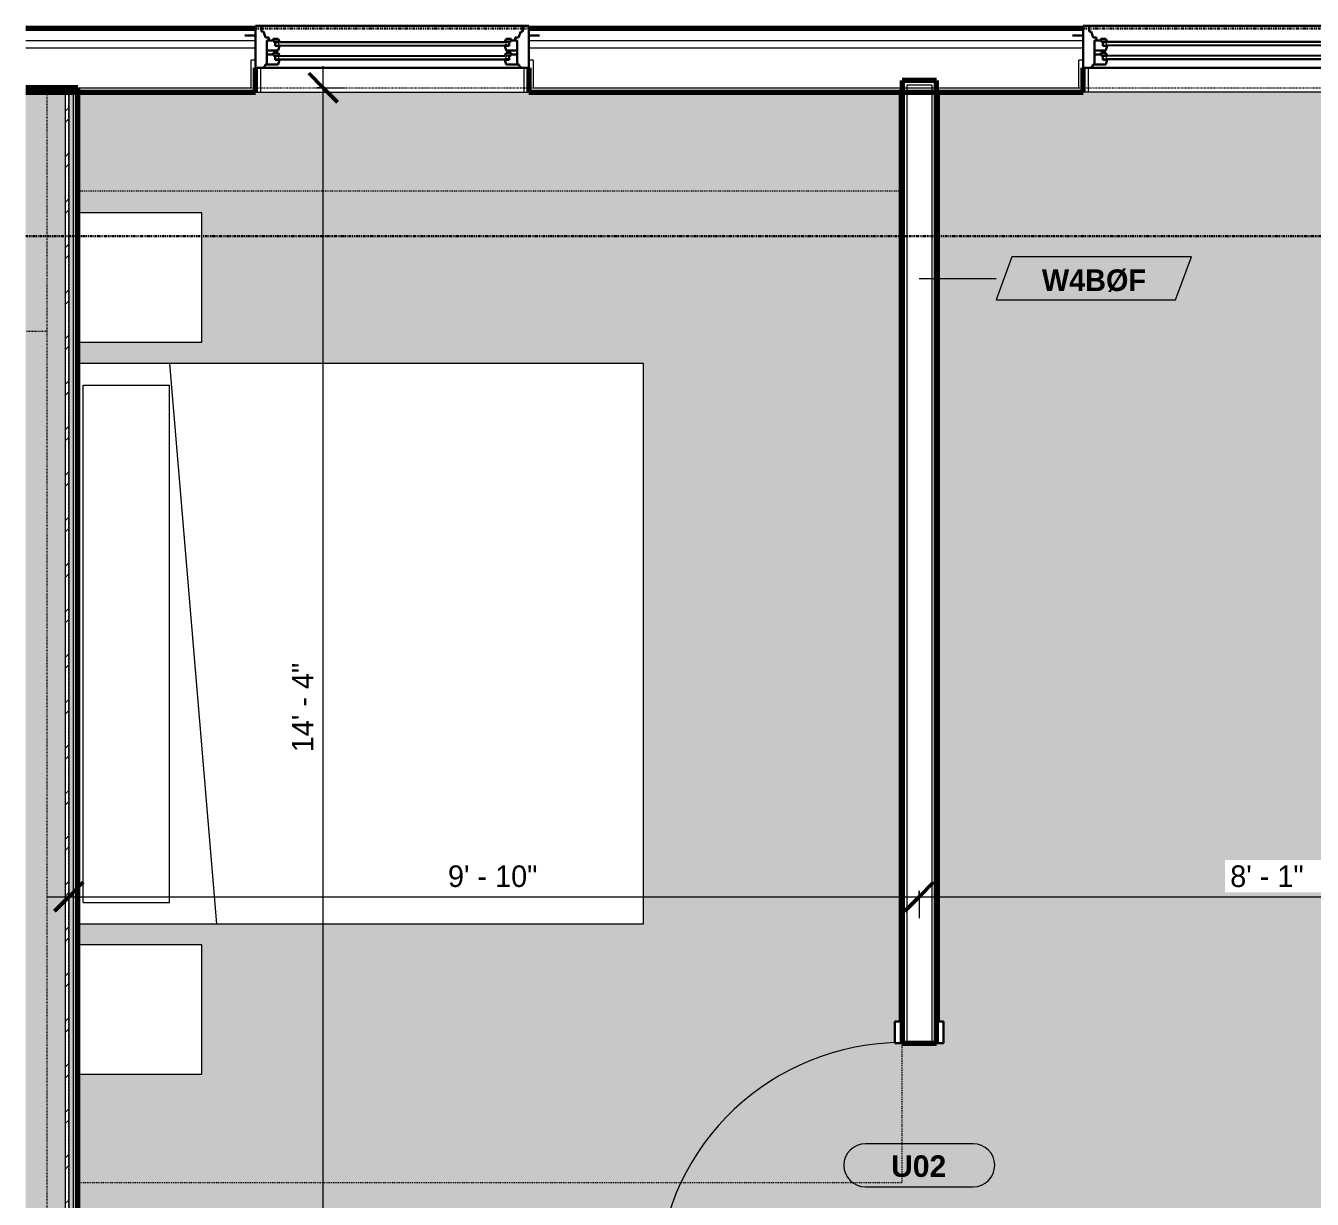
# Model space of a CAD drawing. Header units: inches. Extents: x -2533 to -979, y 116 to 10917.
# Drawn here: x -1989.1 to -1810, y 10688.4 to 10851.8 of the extents above; entities that cross this region are included whole.
import ezdxf

# ---------------------------------------------------------------- set-up
doc = ezdxf.new("R2010")
doc.units = ezdxf.units.IN
doc.header["$MEASUREMENT"] = 0
for name, pattern in [('Dash', [0.25, 0.125, -0.125]), ('Dash 3_32_', [0.1875, 0.09375, -0.09375]), ('Double Dash 3_8_', [1, 0.375, -0.125, 0.125, -0.125, 0.125, -0.125])]:
    doc.linetypes.add(name, pattern=pattern)
for name, color, linetype, lineweight in [('0-2', 250, 'Continuous', 18), ('0-3', 50, 'Double Dash 3_8_', 30), ('0-5', 130, 'Continuous', 5), ('A-ANNO-DIMS', 211, 'Continuous', 9), ('A-ANNO-DIMS-32', 211, 'Continuous', 9), ('A-DETL-1', 90, 'Dash 3_32_', 18), ('A-DOOR', 31, 'Continuous', 18), ('A-DOOR-3', 31, 'Continuous', 30), ('A-DOOR-4', 31, 'Continuous', 9), ('A-DOOR-FRAM-3', 31, 'Continuous', 30), ('A-DOOR-IDEN', 31, 'Continuous', 9), ('A-GLAZ-1', 50, 'Continuous', 30), ('A-GLAZ-2', 7, 'Continuous', 9), ('A-GLAZ-3', 250, 'Continuous', 18), ('A-WALL', 113, 'Continuous', 18), ('A-WALL-1', 10, 'Continuous', 70), ('A-WALL-2', 250, 'Continuous', 18), ('A-WALL-3', 113, 'Continuous', 70), ('A-WALL-IDEN', 211, 'Continuous', 9), ('A-WALL-PATT-1', 7, 'Continuous', 9), ('A-WALL-PATT-2', 8, 'Continuous', 9), ('A-WALL-PATT-3', 253, 'Continuous', 9), ('C-PROP-LINE-1', 50, 'Double Dash 3_8_', 30), ('I-FURN', 30, 'Continuous', 9), ('I-FURN-HDLN', 30, 'Dash', 9), ('I-WALL-1', 10, 'Continuous', 70)]:
    doc.layers.add(name, color=color, linetype=linetype, lineweight=lineweight)
doc.layers.add('A-AREA-PATT-1', color=7, linetype='Continuous', lineweight=9, transparency=1)
doc.styles.add('Arial_B', font='arialbd.ttf', dxfattribs={"height": 3})
doc.styles.add('Century Gothic', font='ufonts.com_century-gothic.ttf', dxfattribs={"height": 3})
doc.styles.add('Century Gothic_B', font='GOTHICB.TTF', dxfattribs={"height": 3})
doc.dimstyles.new('OD_1__HACK_2', dxfattribs={"dimscale": 12, "dimtxt": 3.132505, "dimasz": 0.333333, "dimexe": 0.25, "dimexo": 0.166667, "dimgap": 0.041667, "dimtad": 1, "dimdec": 0, "dimzin": 3, "dimdsep": 46, "dimlunit": 4, "dimtxsty": 'Century Gothic', "dimblk1": 'OBLIQUE', "dimblk2": 'OBLIQUE', "dimsah": 1, "dimcen": 0.09, "dimdle": 0.25, "dimazin": 0, "dimtfac": 1, "dimtdec": 4, "dimtix": 1, "dimtmove": 0, "dimatfit": 3, "dimfxl": 1, "dimtvp": 1, "dimtfill": 1, "dimfrac": 2, "dimtolj": 1, "dimtzin": 0, "dimarcsym": 2})
pattern_1 = [(0, (0, 0), (10.24, 2.56), [0.422, -7.258, 0.422, -7.258, -40.96]), (0, (0, 0), (10.24, 2.56), [-15.36, 0.422, -14.938, 0.422, -7.258, -17.92]), (0, (0, 0), (10.24, 2.56), [-38.4, 0.422, -4.698, 0.422, -12.378]), (120, (3.84, 1.28), (-7.33702503, 7.58810013), [0.422, -7.258, 0.422, -7.258, -40.96]), (120, (3.84, 1.28), (-7.33702503, 7.58810013), [-15.36, 0.422, -14.938, 0.422, -7.258, -17.92]), (120, (3.84, 1.28), (-7.33702503, 7.58810013), [-38.4, 0.422, -4.698, 0.422, -12.378]), (240, (5.12, 6.4), (-2.90297497, -10.14810013), [0.422, -7.258, 0.422, -7.258, -40.96]), (240, (5.12, 6.4), (-2.90297497, -10.14810013), [-15.36, 0.422, -14.938, 0.422, -7.258, -17.92]), (240, (5.12, 6.4), (-2.90297497, -10.14810013), [-38.4, 0.422, -4.698, 0.422, -12.378])]

# ---------------------------------------------------------------- blocks, each defined once
blk = doc.blocks.new('Window-Double_Hung-Andersen-400_Series-Tilt_Wash - DOUBLE HUNG - REVERSE COTTAGE - 2ND FLOOR-2888385-2ND _ 3RD FLOOR - 2BD C - ADA TYPE B')
at = {"layer": 'A-GLAZ-1'}
for p, q in [((19.01, 4.81), (-19.01, 4.81)), ((-19.01, 4.81), (-19.01, -1.06)), ((-18.2, 4.81), (-18.2, 4)), ((-18.2, 4), (-17.92, 4)), ((-17.92, 4), (-17.61, 3.19)), ((17.92, 4), (17.61, 3.19)), ((18.2, 4), (17.92, 4)), ((18.2, 4.81), (18.2, 4)), ((19.01, -1.06), (19.01, 4.81)), ((-19.01, 3.44), (-20.51, 3.44)), ((-17.61, 3.19), (-17.14, 3.19)), ((-17.42, 2.75), (-16.57, 2.75)), ((-17.42, 2.75), (-17.42, -0.56)), ((-17.14, 3.19), (-17.14, 2.75)), ((-15.86, 2.97), (-16.57, 2.97)), ((-16.57, 2.62), (-16.57, 2.97)), ((-15.7, 2.62), (-16.57, 2.62)), ((-16.29, 2.62), (-16.29, 2)), ((-15.7, 2), (-16.29, 2)), ((-15.86, 2.97), (-15.7, 2.62)), ((-15.86, 1.37), (-15.7, 2)), ((15.86, 2.97), (15.7, 2.62)), ((15.7, 2.62), (16.57, 2.62)), ((15.7, 2), (16.29, 2)), ((15.86, 1.37), (15.7, 2)), ((15.86, 2.97), (16.57, 2.97)), ((16.29, 2.62), (16.29, 2)), ((16.57, 2.62), (16.57, 2.97)), ((17.42, 2.75), (16.57, 2.75)), ((17.14, 3.19), (17.14, 2.75)), ((17.61, 3.19), (17.14, 3.19)), ((17.42, 2.75), (17.42, -0.56)), ((19.01, 3.44), (20.51, 3.44)), ((-17.42, 1.37), (-15.86, 1.37)), ((-17.42, 0.81), (-16.57, 0.81)), ((-15.86, 1.03), (-16.57, 1.03)), ((-16.57, 0.69), (-16.57, 1.03)), ((-15.7, 0.69), (-16.57, 0.69)), ((-16.29, 0.69), (-16.29, 0.06)), ((-15.7, 0.06), (-16.29, 0.06)), ((-15.86, 1.03), (-15.7, 0.69)), ((-15.86, -0.56), (-15.7, 0.06)), ((15.86, 1.03), (15.7, 0.69)), ((15.7, 0.69), (16.57, 0.69)), ((15.7, 0.06), (16.29, 0.06)), ((15.86, -0.56), (15.7, 0.06)), ((17.42, 1.37), (15.86, 1.37)), ((15.86, 1.03), (16.57, 1.03)), ((16.29, 0.69), (16.29, 0.06)), ((16.57, 0.69), (16.57, 1.03)), ((17.42, 0.81), (16.57, 0.81)), ((-19.01, -1.06), (19.01, -1.06)), ((-17.67, -0.78), (-18, -1.06)), ((-17.67, -0.78), (-17.67, -0.56)), ((-17.67, -0.56), (-15.86, -0.56)), ((17.67, -0.56), (15.86, -0.56)), ((17.67, -0.78), (17.67, -0.56)), ((17.67, -0.78), (18, -1.06))]:
    blk.add_line(p, q, dxfattribs=at)
at = {"layer": 'A-GLAZ-2'}
for p, q in [((-16.29, 2.5), (-15.7, 2.5)), ((-16.29, 2.12), (-15.7, 2.12)), ((-15.82, 2.5), (-15.82, 2.12)), ((-15.7, 2.62), (15.7, 2.62)), ((-15.7, 2.5), (15.7, 2.5)), ((-15.7, 2.12), (15.7, 2.12)), ((-15.7, 2), (15.7, 2)), ((16.29, 2.5), (15.7, 2.5)), ((16.29, 2.12), (15.7, 2.12)), ((15.82, 2.5), (15.82, 2.12)), ((-16.29, 0.56), (-15.7, 0.56)), ((-16.29, 0.19), (-15.7, 0.19)), ((-15.82, 0.56), (-15.82, 0.19)), ((-15.7, 0.69), (15.7, 0.69)), ((-15.7, 0.56), (15.7, 0.56)), ((-15.7, 0.19), (15.7, 0.19)), ((-15.7, 0.06), (15.7, 0.06)), ((16.29, 0.56), (15.7, 0.56)), ((16.29, 0.19), (15.7, 0.19)), ((15.82, 0.56), (15.82, 0.19)), ((18.95, -1.06), (-18.95, -1.06)), ((-18.95, -1.06), (-18.95, -4.44)), ((-18.32, -1.06), (-18.32, -4.44)), ((18.32, -1.06), (18.32, -4.44)), ((18.95, -4.44), (18.95, -1.06)), ((-18.95, -4.44), (18.95, -4.44))]:
    blk.add_line(p, q, dxfattribs=at)
at = {"layer": 'A-GLAZ-3'}
for p, q in [((-19.01, -2.44), (-18.95, -2.44)), ((18.95, -2.44), (19.01, -2.44)), ((-18.95, -3.94), (-19.01, -3.94)), ((19.01, -3.94), (18.95, -3.94))]:
    blk.add_line(p, q, dxfattribs=at)
blk = doc.blocks.new('Window-Double_Hung-Andersen-400_Series-Tilt_Wash - DOUBLE HUNG - REVERSE COTTAGE - 2ND FLOOR-2888466-2ND _ 3RD FLOOR - 2BD C - ADA TYPE B')
at = {"layer": 'A-GLAZ-1'}
for p, q in [((-19.01, 1.06), (19.01, 1.06)), ((-19.01, -4.81), (-19.01, 1.06)), ((-17.67, 0.78), (-18, 1.06)), ((-17.67, 0.78), (-17.67, 0.56)), ((-17.67, 0.56), (-15.86, 0.56)), ((-17.42, -2.75), (-17.42, 0.56)), ((-15.86, 0.56), (-15.7, -0.06)), ((15.86, 0.56), (15.7, -0.06)), ((17.67, 0.56), (15.86, 0.56)), ((17.42, -2.75), (17.42, 0.56)), ((17.67, 0.78), (18, 1.06)), ((17.67, 0.78), (17.67, 0.56)), ((19.01, 1.06), (19.01, -4.81)), ((-17.42, -0.81), (-16.57, -0.81)), ((-17.42, -1.38), (-15.86, -1.38)), ((-16.57, -0.69), (-16.57, -1.03)), ((-15.7, -0.69), (-16.57, -0.69)), ((-15.86, -1.03), (-16.57, -1.03)), ((-16.29, -0.69), (-16.29, -0.06)), ((-15.7, -0.06), (-16.29, -0.06)), ((-15.86, -1.03), (-15.7, -0.69)), ((-15.86, -1.38), (-15.7, -2)), ((15.7, -0.06), (16.29, -0.06)), ((15.86, -1.03), (15.7, -0.69)), ((15.7, -0.69), (16.57, -0.69)), ((15.86, -1.38), (15.7, -2)), ((15.86, -1.03), (16.57, -1.03)), ((17.42, -1.38), (15.86, -1.38)), ((16.29, -0.69), (16.29, -0.06)), ((16.57, -0.69), (16.57, -1.03)), ((17.42, -0.81), (16.57, -0.81)), ((-19.01, -3.44), (-20.51, -3.44)), ((-17.92, -4), (-17.61, -3.19)), ((-17.61, -3.19), (-17.14, -3.19)), ((-17.42, -2.75), (-16.57, -2.75)), ((-17.14, -3.19), (-17.14, -2.75)), ((-16.57, -2.63), (-16.57, -2.97)), ((-15.7, -2.63), (-16.57, -2.63)), ((-15.86, -2.97), (-16.57, -2.97)), ((-16.29, -2.63), (-16.29, -2)), ((-15.7, -2), (-16.29, -2)), ((-15.86, -2.97), (-15.7, -2.63)), ((15.7, -2), (16.29, -2)), ((15.86, -2.97), (15.7, -2.63)), ((15.7, -2.63), (16.57, -2.63)), ((15.86, -2.97), (16.57, -2.97)), ((16.29, -2.63), (16.29, -2)), ((16.57, -2.63), (16.57, -2.97)), ((17.42, -2.75), (16.57, -2.75)), ((17.14, -3.19), (17.14, -2.75)), ((17.61, -3.19), (17.14, -3.19)), ((17.92, -4), (17.61, -3.19)), ((19.01, -3.44), (20.51, -3.44)), ((19.01, -4.81), (-19.01, -4.81)), ((-18.2, -4), (-17.92, -4)), ((-18.2, -4.81), (-18.2, -4)), ((18.2, -4), (17.92, -4)), ((18.2, -4.81), (18.2, -4))]:
    blk.add_line(p, q, dxfattribs=at)
at = {"layer": 'A-GLAZ-2'}
for p, q in [((-18.95, 4.44), (18.95, 4.44)), ((-18.95, 1.06), (-18.95, 4.44)), ((-18.32, 1.06), (-18.32, 4.44)), ((18.32, 1.06), (18.32, 4.44)), ((18.95, 4.44), (18.95, 1.06)), ((18.95, 1.06), (-18.95, 1.06)), ((-16.29, -0.19), (-15.7, -0.19)), ((-16.29, -0.56), (-15.7, -0.56)), ((-15.82, -0.56), (-15.82, -0.19)), ((-15.7, -0.06), (15.7, -0.06)), ((-15.7, -0.19), (15.7, -0.19)), ((-15.7, -0.56), (15.7, -0.56)), ((-15.7, -0.69), (15.7, -0.69)), ((16.29, -0.19), (15.7, -0.19)), ((16.29, -0.56), (15.7, -0.56)), ((15.82, -0.56), (15.82, -0.19)), ((-16.29, -2.13), (-15.7, -2.13)), ((-16.29, -2.5), (-15.7, -2.5)), ((-15.82, -2.5), (-15.82, -2.13)), ((-15.7, -2), (15.7, -2)), ((-15.7, -2.13), (15.7, -2.13)), ((-15.7, -2.5), (15.7, -2.5)), ((-15.7, -2.63), (15.7, -2.63)), ((16.29, -2.13), (15.7, -2.13)), ((16.29, -2.5), (15.7, -2.5)), ((15.82, -2.5), (15.82, -2.13))]:
    blk.add_line(p, q, dxfattribs=at)
at = {"layer": 'A-GLAZ-3'}
for p, q in [((-19.01, 3.94), (-18.95, 3.94)), ((18.95, 3.94), (19.01, 3.94)), ((-18.95, 2.44), (-19.01, 2.44)), ((19.01, 2.44), (18.95, 2.44))]:
    blk.add_line(p, q, dxfattribs=at)
blk = doc.blocks.new('Family - ___-2835860-2ND _ 3RD FLOOR - 2BD C - ADA TYPE B')
at = {"layer": 'C-PROP-LINE-1'}
blk.add_line((-2067.92, 10851.39), (-2516.12, 10851.39), dxfattribs=at)
blk = doc.blocks.new('Family - ___-2835903-2ND _ 3RD FLOOR - 2BD C - ADA TYPE B')
at = {"layer": 'C-PROP-LINE-1'}
blk.add_line((-2096.82, 10822.49), (-2516.12, 10822.49), dxfattribs=at)
blk = doc.blocks.new('Family - ___-2835932-2ND _ 3RD FLOOR - 2BD C - ADA TYPE B')
at = {"layer": 'C-PROP-LINE-1'}
blk.add_line((-2067.92, 10851.39), (-2516.12, 10851.39), dxfattribs=at)
blk = doc.blocks.new('CTR - 1st Phase - Shell_rvt-2-2ND _ 3RD FLOOR - 2BD C - ADA TYPE B')
at = {"layer": 'A-WALL-1'}
for p, q in [((-2484.14, 10851.39), (-2516.12, 10851.39)), ((-2368.94, 10851.39), (-2446.11, 10851.39)), ((-2484.14, 10842.51), (-2484.14, 10845.89)), ((-2446.11, 10845.89), (-2446.11, 10842.51)), ((-2368.94, 10842.51), (-2368.94, 10845.89)), ((-2516.12, 10842.51), (-2484.14, 10842.51)), ((-2446.11, 10842.51), (-2368.94, 10842.51))]:
    blk.add_line(p, q, dxfattribs=at)
at = {"layer": 'A-WALL-2'}
for p, q in [((-2484.14, 10851.14), (-2516.12, 10851.14)), ((-2368.94, 10851.14), (-2446.11, 10851.14)), ((-2484.14, 10849.64), (-2516.12, 10849.64)), ((-2484.14, 10848.64), (-2516.12, 10848.64)), ((-2368.94, 10849.64), (-2446.11, 10849.64)), ((-2368.94, 10848.64), (-2446.11, 10848.64)), ((-2484.76, 10843.14), (-2484.76, 10846.95)), ((-2484.14, 10846.95), (-2484.76, 10846.95)), ((-2445.49, 10846.95), (-2446.11, 10846.95)), ((-2445.49, 10846.95), (-2445.49, 10843.14)), ((-2369.56, 10843.14), (-2369.56, 10846.95)), ((-2368.94, 10846.95), (-2369.56, 10846.95)), ((-2516.12, 10843.14), (-2484.76, 10843.14)), ((-2445.49, 10843.14), (-2369.56, 10843.14)), ((-2484.07, 10842.51), (-2484.14, 10842.51)), ((-2446.11, 10842.51), (-2446.17, 10842.51)), ((-2368.87, 10842.51), (-2368.94, 10842.51))]:
    blk.add_line(p, q, dxfattribs=at)
at = {"layer": '0-2'}
blk.add_blockref('Window-Double_Hung-Andersen-400_Series-Tilt_Wash - DOUBLE HUNG - REVERSE COTTAGE - 2ND FLOOR-2888385-2ND _ 3RD FLOOR - 2BD C - ADA TYPE B', (-2465.12, 10846.95), dxfattribs=at)
at = {"layer": '0-2', "rotation": 180}
blk.add_blockref('Window-Double_Hung-Andersen-400_Series-Tilt_Wash - DOUBLE HUNG - REVERSE COTTAGE - 2ND FLOOR-2888466-2ND _ 3RD FLOOR - 2BD C - ADA TYPE B', (-2349.92, 10846.95), dxfattribs=at)
at = {"layer": '0-3'}
for name in ['Family - ___-2835860-2ND _ 3RD FLOOR - 2BD C - ADA TYPE B', 'Family - ___-2835932-2ND _ 3RD FLOOR - 2BD C - ADA TYPE B', 'Family - ___-2835903-2ND _ 3RD FLOOR - 2BD C - ADA TYPE B']:
    blk.add_blockref(name, (0, 0), dxfattribs=at)
blk = doc.blocks.new('CTR - 1st Phase - Common Walls_rvt-2-2ND _ 3RD FLOOR - 2BD C - ADA TYPE B')
at = {"layer": 'A-WALL-PATT-1'}
h = blk.add_hatch(dxfattribs=at)
h.set_pattern_fill('FP_1', color=256, style=0, pattern_type=2)
h.set_pattern_definition(pattern_1)
h.paths.add_polyline_path([(-2510.12, 10457.54), (-2509.5, 10457.54), (-2509.5, 10843.14), (-2510.12, 10843.14), (-2510.12, 10458.16)], flags=0)
h = blk.add_hatch(dxfattribs=at)
h.set_pattern_fill('FP_1', color=256, style=0, pattern_type=2)
h.set_pattern_definition(pattern_1)
h.paths.add_polyline_path([(-2508.87, 10458.16), (-2508.87, 10843.14), (-2509.5, 10843.14), (-2509.5, 10458.16)], flags=0)
at = {"layer": 'A-WALL-PATT-2'}
h = blk.add_hatch(dxfattribs=at)
h.set_pattern_fill('FP_2', color=256, style=0, pattern_type=2)
h.set_pattern_definition([(45, (0, 0), (-3.1678384, 3.1678384), []), (45, (0, 4.8), (-3.1678384, 3.1678384), [])])
h.paths.add_polyline_path([(-2510.62, 10457.54), (-2510.12, 10457.54), (-2510.12, 10843.14), (-2510.62, 10843.14), (-2510.62, 10458.16)], flags=0)
at = {"layer": 'A-WALL-PATT-3'}
h = blk.add_hatch(dxfattribs=at)
h.set_pattern_fill('FP_3', color=256, style=0, pattern_type=2)
h.set_pattern_definition([(161.57, (0.16, 0.16), (-1.279773737, -0.000426766), [0, -9.107, 1.011, 0]), (18.43, (-0.16, 0.16), (-1.279773737, 0.000426766), [0, -9.107, 1.011, 0]), (108.43, (0.16, 0.16), (0.639452382, -3.199964008), [3.035, -7.083]), (71.57, (-0.16, 0.16), (0.639452382, 3.199964008), [3.035, -7.083])])
h.paths.add_polyline_path([(-2516.12, 10457.54), (-2510.62, 10457.54), (-2510.62, 10843.14), (-2516.12, 10843.14), (-2516.12, 10458.16)], flags=0)
at = {"layer": 'A-WALL-2'}
for p, q in [((-2510.62, 10843.14), (-2510.62, 10458.16)), ((-2510.12, 10843.14), (-2510.12, 10458.16)), ((-2509.5, 10843.14), (-2509.5, 10458.16))]:
    blk.add_line(p, q, dxfattribs=at)
at = {"layer": 'I-WALL-1'}
for p, q in [((-2508.87, 10843.14), (-2516.12, 10843.14)), ((-2508.87, 10632.74), (-2508.87, 10843.14))]:
    blk.add_line(p, q, dxfattribs=at)
blk = doc.blocks.new('SWING - SINGLE - FLUSH - 2-10 x 6-8 - PRIVACY-3199405-2ND _ 3RD FLOOR - 2BD C - ADA TYPE B')
at = {"layer": 'A-DOOR-3'}
for p, q in [((15, -2.38), (15, -36.38)), ((17, -2.38), (15, -2.38)), ((17, -2.38), (17, -36.38)), ((17, -36.38), (15, -36.38))]:
    blk.add_line(p, q, dxfattribs=at)
at = {"layer": 'A-DOOR-4'}
blk.add_arc((17, -2.38), 34.07, 180, 266.6343, dxfattribs=at)
at = {"layer": 'A-DOOR-FRAM-3'}
for p, q in [((-20, 2.37), (-20, 3.37)), ((-20, 3.37), (-17, 3.37)), ((-17, 2.37), (-20, 2.37)), ((-17, 3.37), (-17, 2.37)), ((17, 2.37), (17, 3.37)), ((17, 3.37), (20, 3.37)), ((20, 2.37), (17, 2.37)), ((20, 3.37), (20, 2.37)), ((-20, -2.38), (-17, -2.38)), ((-20, -3.38), (-20, -2.38)), ((-17, -3.38), (-20, -3.38)), ((-17, -2.38), (-17, -3.38)), ((17, -2.38), (20, -2.38)), ((17, -3.38), (17, -2.38)), ((20, -3.38), (17, -3.38)), ((20, -2.38), (20, -3.38))]:
    blk.add_line(p, q, dxfattribs=at)
blk = doc.blocks.new('Basic Wall _ INT - W4BØF - _5_8 GYP - 2X4 WOOD_BATT_ - 5_8 GYP_ - ___-2694509-2ND _ 3RD FLOOR - 2BD C - ADA TYPE B')
at = {"layer": 'A-WALL'}
for p, q in [((-2389.25, 10713.13), (-2389.25, 10842.51)), ((-2388.96, 10842.51), (-2388.96, 10713.13))]:
    blk.add_line(p, q, dxfattribs=at)
blk = doc.blocks.new('Basic Wall _ INT - W4BØF - _5_8 GYP - 2X4 WOOD_BATT_ - 5_8 GYP_ - ___-2694510-2ND _ 3RD FLOOR - 2BD C - ADA TYPE B')
at = {"layer": 'A-WALL'}
for p, q in [((-2394.54, 10842.51), (-2394.54, 10713.13)), ((-2394.25, 10842.51), (-2394.25, 10713.13))]:
    blk.add_line(p, q, dxfattribs=at)
blk = doc.blocks.new('Bed-Standard - King 78_ x 80_-1242963-2ND _ 3RD FLOOR - 2BD C - ADA TYPE B')
at = {"layer": 'I-FURN'}
for p, q in [((-28.31, 36.95), (-28.31, -41.8)), ((-25.31, 36.2), (-25.31, 24.2)), ((-25.31, 36.2), (46.69, 36.2)), ((46.69, 36.2), (46.69, 24.2)), ((49.69, -41.8), (49.69, 36.95)), ((49.69, 24.2), (-28.31, 17.63)), ((-25.31, 24.2), (46.69, 24.2)), ((-28.31, -41.8), (49.69, -41.8))]:
    blk.add_line(p, q, dxfattribs=at)
at = {"layer": 'I-FURN-HDLN'}
for p, q in [((-64.31, 36.95), (-64.31, -77.8)), ((73.69, -77.8), (73.69, 36.95)), ((-64.31, -77.8), (-44.91, -77.8))]:
    blk.add_line(p, q, dxfattribs=at)
blk = doc.blocks.new('Table-Night Stand - 18_ x 18_ x 24_-1352623-2ND _ 3RD FLOOR - 2BD C - ADA TYPE B')
at = {"layer": 'I-FURN'}
for p, q in [((0.15, 17.25), (0.15, 0)), ((18.15, 0), (18.15, 17.25)), ((0.15, 0), (18.15, 0))]:
    blk.add_line(p, q, dxfattribs=at)
blk = doc.blocks.new('DIMBLOCK33-2ND _ 3RD FLOOR - 2BD C - ADA TYPE B')
at = {"layer": 'A-ANNO-DIMS-32', "lineweight": 50}
for p, q in [((-1983.06, 10730.52), (-1981.06, 10732.52)), ((-1864.69, 10730.52), (-1862.69, 10732.52)), ((-1983.06, 10730.52), (-1985.06, 10728.52)), ((-1864.69, 10730.52), (-1866.69, 10728.52))]:
    blk.add_line(p, q, dxfattribs=at)
at = {"layer": 'A-ANNO-DIMS-32'}
for p, q in [((-1986.06, 10730.52), (-1864.69, 10730.52)), ((-1983.06, 10731.35), (-1983.06, 10727.52)), ((-1983.06, 10730.52), (-1983.06, 10731.35)), ((-1864.69, 10731.35), (-1864.69, 10727.52)), ((-1864.69, 10730.52), (-1864.69, 10731.35))]:
    blk.add_line(p, q, dxfattribs=at)
at = {"layer": 'A-ANNO-DIMS-32', "color": 0, "insert": (-1930.29, 10734.87), "char_height": 3, "width": 15.394, "attachment_point": 1, "line_spacing_factor": 0.984502, "style": 'Century Gothic', "bg_fill": 3, "box_fill_scale": 1.25, "bg_fill_color": 256, "bg_fill_true_color": 13158600, "bg_fill_transparency": 0}
blk.add_mtext('9\' - 10"', dxfattribs=at)
blk = doc.blocks.new('_Oblique')
at = {"color": 0, "linetype": 'ByBlock', "lineweight": -2}
blk.add_line((-0.5, -0.5), (0.5, 0.5), dxfattribs=at)
blk = doc.blocks.new('DIMBLOCK34-2ND _ 3RD FLOOR - 2BD C - ADA TYPE B')
at = {"layer": 'A-ANNO-DIMS-32', "lineweight": 50}
for p, q in [((-1864.69, 10730.52), (-1862.69, 10732.52)), ((-1767.64, 10730.52), (-1765.64, 10732.52)), ((-1864.69, 10730.52), (-1866.69, 10728.52)), ((-1767.64, 10730.52), (-1769.64, 10728.52))]:
    blk.add_line(p, q, dxfattribs=at)
at = {"layer": 'A-ANNO-DIMS-32'}
for p, q in [((-1864.69, 10731.35), (-1864.69, 10727.52)), ((-1864.69, 10730.52), (-1864.69, 10731.35)), ((-1864.69, 10730.52), (-1767.64, 10730.52)), ((-1767.64, 10731.35), (-1767.64, 10727.52)), ((-1767.64, 10730.52), (-1767.64, 10731.35))]:
    blk.add_line(p, q, dxfattribs=at)
at = {"layer": 'A-ANNO-DIMS-32', "color": 0, "insert": (-1821.41, 10734.87), "char_height": 3, "width": 12.5897, "attachment_point": 1, "line_spacing_factor": 0.984502, "style": 'Century Gothic', "bg_fill": 3, "box_fill_scale": 1.25, "bg_fill_color": 256, "bg_fill_true_color": 13158600, "bg_fill_transparency": 0}
blk.add_mtext('8\' - 1"', dxfattribs=at)
blk = doc.blocks.new('DIMBLOCK62-2ND _ 3RD FLOOR - 2BD C - ADA TYPE B')
at = {"layer": 'A-ANNO-DIMS-32', "lineweight": 50}
for p, q in [((-1947.67, 10843.14), (-1949.67, 10845.14)), ((-1947.67, 10843.14), (-1945.67, 10841.14)), ((-1947.67, 10670.95), (-1949.67, 10672.95)), ((-1947.67, 10670.95), (-1945.67, 10668.95))]:
    blk.add_line(p, q, dxfattribs=at)
at = {"layer": 'A-ANNO-DIMS-32'}
for p, q in [((-1947.67, 10670.95), (-1947.67, 10846.14)), ((-1948.5, 10843.14), (-1944.67, 10843.14)), ((-1947.67, 10843.14), (-1948.5, 10843.14)), ((-1948.5, 10670.95), (-1944.67, 10670.95)), ((-1947.67, 10670.95), (-1948.5, 10670.95))]:
    blk.add_line(p, q, dxfattribs=at)
at = {"layer": 'A-ANNO-DIMS-32', "color": 0, "insert": (-1952.02, 10750.63), "char_height": 3, "width": 15.394, "attachment_point": 1, "rotation": 90, "line_spacing_factor": 0.984502, "style": 'Century Gothic', "bg_fill": 3, "box_fill_scale": 1.25, "bg_fill_color": 256, "bg_fill_true_color": 13158600, "bg_fill_transparency": 0}
blk.add_mtext('14\' - 4"', dxfattribs=at)
blk = doc.blocks.new('Door Tag - Type Mark-2601225-2ND _ 3RD FLOOR - 2BD C - ADA TYPE B')
at = {"layer": 'A-DOOR-IDEN'}
for p, q in [((0.234375, 0.09375), (-0.234375, 0.09375)), ((-0.234375, -0.09375), (0.234375, -0.09375))]:
    blk.add_line(p, q, dxfattribs=at)
for centre, start, end in [((-0.234375, 0), 90, 270), ((0.234375, 0), 270, 90)]:
    blk.add_arc(centre, 0.09375, start, end, dxfattribs=at)
blk = doc.blocks.new('Wall Tag - ONE-2663183-2ND _ 3RD FLOOR - 2BD C - ADA TYPE B')
at = {"layer": 'A-WALL-IDEN'}
for p, q in [((-0.3561, 0.0937), (-0.4244, -0.0937)), ((0.4244, 0.0937), (-0.3561, 0.0937)), ((0.3561, -0.0937), (0.4244, 0.0937)), ((-0.4244, -0.0937), (0.3561, -0.0937))]:
    blk.add_line(p, q, dxfattribs=at)

msp = doc.modelspace()

# ---------------------------------------------------------------- hatches: boundary and pattern name
at = {"layer": 'A-AREA-PATT-1'}
for points in [[(-1900, 10670.95), (-1877.06, 10670.95), (-1877.06, 10674.32), (-1874.06, 10674.32), (-1874.06, 10673.74), (-1868.06, 10673.74), (-1868.06, 10676.13), (-1864.69, 10676.13), (-1864.69, 10710.13), (-1868.06, 10710.13), (-1868.06, 10713.13), (-1867.48, 10713.13), (-1867.48, 10842.51), (-1981.81, 10842.51), (-1981.81, 10825.73), (-1964.56, 10825.73), (-1964.56, 10807.73), (-1981.81, 10807.73), (-1981.81, 10804.73), (-1903.06, 10804.73), (-1903.06, 10726.73), (-1981.81, 10726.73), (-1981.81, 10723.8), (-1964.56, 10723.8), (-1964.56, 10705.8), (-1981.81, 10705.8), (-1981.81, 10673.74), (-1914.06, 10673.74), (-1914.06, 10674.32), (-1911.06, 10674.32), (-1911.06, 10670.95), (-1907.42, 10670.95)], [(-1824.61, 10673.32), (-1820.49, 10673.33), (-1820.49, 10673.74), (-1771.01, 10673.74), (-1771.01, 10676.13), (-1767.64, 10676.13), (-1767.64, 10710.13), (-1771.01, 10710.13), (-1771.01, 10713.13), (-1770.43, 10713.13), (-1770.43, 10842.51), (-1861.9, 10842.51), (-1861.9, 10713.13), (-1861.31, 10713.13), (-1861.31, 10710.13), (-1864.69, 10710.13), (-1864.69, 10676.13), (-1861.31, 10676.13), (-1861.31, 10673.74), (-1825.24, 10673.74), (-1825.24, 10673.32)]]:
    msp.add_hatch(color=256, dxfattribs=at).paths.add_polyline_path(points, flags=0)

# ---------------------------------------------------------------- linework, layer by layer
at = {"layer": 'A-DETL-1'}
for p, q in [((-1986.06, 10843.14), (-1989.06, 10843.14)), ((-1986.06, 10457.54), (-1986.06, 10843.14)), ((-1983.06, 10454.29), (-1983.06, 10843.14)), ((-1983.06, 10843.14), (-1549.11, 10843.14)), ((-1986.06, 10809.18), (-1989.06, 10809.18))]:
    msp.add_line(p, q, dxfattribs=at)
at = {"layer": 'A-WALL'}
for p, q in [((-1862.94, 10843.51), (-1866.44, 10843.51)), ((-1866.44, 10843.51), (-1866.44, 10710.13)), ((-1862.94, 10843.51), (-1862.94, 10710.13))]:
    msp.add_line(p, q, dxfattribs=at)
at = {"layer": 'A-WALL-3'}
for p, q in [((-1862.31, 10844.14), (-1867.06, 10844.14)), ((-1867.06, 10844.14), (-1867.06, 10710.13)), ((-1862.31, 10710.13), (-1862.31, 10844.14)), ((-1867.06, 10710.13), (-1862.31, 10710.13))]:
    msp.add_line(p, q, dxfattribs=at)
at = {"layer": 'A-WALL-IDEN'}
msp.add_line((-1864.69, 10816.59), (-1853.98, 10816.59), dxfattribs=at)

# ---------------------------------------------------------------- block references
at = {"layer": '0-5'}
for name in ['CTR - 1st Phase - Shell_rvt-2-2ND _ 3RD FLOOR - 2BD C - ADA TYPE B', 'CTR - 1st Phase - Common Walls_rvt-2-2ND _ 3RD FLOOR - 2BD C - ADA TYPE B']:
    msp.add_blockref(name, (527.06, 0), dxfattribs=at)
at = {"layer": 'A-DOOR', "rotation": 269.9999999999789}
msp.add_blockref('SWING - SINGLE - FLUSH - 2-10 x 6-8 - PRIVACY-3199405-2ND _ 3RD FLOOR - 2BD C - ADA TYPE B', (-1864.69, 10693.13), dxfattribs=at)
at = {"layer": 'A-DOOR-IDEN', "xscale": 31.99999999999999, "yscale": 31.99999999999999, "zscale": 31.99999999999999}
msp.add_blockref('Door Tag - Type Mark-2601225-2ND _ 3RD FLOOR - 2BD C - ADA TYPE B', (-1864.69, 10693.13), dxfattribs=at)
at = {"layer": 'A-WALL'}
for name in ['Basic Wall _ INT - W4BØF - _5_8 GYP - 2X4 WOOD_BATT_ - 5_8 GYP_ - ___-2694510-2ND _ 3RD FLOOR - 2BD C - ADA TYPE B', 'Basic Wall _ INT - W4BØF - _5_8 GYP - 2X4 WOOD_BATT_ - 5_8 GYP_ - ___-2694509-2ND _ 3RD FLOOR - 2BD C - ADA TYPE B']:
    msp.add_blockref(name, (527.06, 0), dxfattribs=at)
at = {"layer": 'A-WALL-IDEN', "xscale": 31.99999999999999, "yscale": 31.99999999999999, "zscale": 31.99999999999999}
msp.add_blockref('Wall Tag - ONE-2663183-2ND _ 3RD FLOOR - 2BD C - ADA TYPE B', (-1840.4, 10816.59), dxfattribs=at)
at = {"layer": 'I-FURN'}
for name, p, rotation in [('Bed-Standard - King 78_ x 80_-1242963-2ND _ 3RD FLOOR - 2BD C - ADA TYPE B', (-1944.86, 10755.04), 89.99999999958699), ('Table-Night Stand - 18_ x 18_ x 24_-1352623-2ND _ 3RD FLOOR - 2BD C - ADA TYPE B', (-1964.56, 10807.58), 89.99999999958624), ('Table-Night Stand - 18_ x 18_ x 24_-1352623-2ND _ 3RD FLOOR - 2BD C - ADA TYPE B', (-1964.56, 10705.65), 89.99999999958699)]:
    msp.add_blockref(name, p, dxfattribs=dict(at, rotation=rotation))

# ---------------------------------------------------------------- texts
at = {"layer": 'A-DOOR-IDEN', "insert": (-1868.62, 10694.51), "char_height": 3, "width": 9.393, "attachment_point": 1, "style": 'Arial_B'}
msp.add_mtext('U02', dxfattribs=at)
at = {"layer": 'A-WALL-IDEN', "insert": (-1847.62, 10817.84), "char_height": 3, "width": 17.372, "attachment_point": 1, "style": 'Century Gothic_B'}
msp.add_mtext('W4BØF', dxfattribs=at)

# ---------------------------------------------------------------- next in the draw order: dimensions: what is measured, and where the dimension line sits
at = {"layer": 'A-ANNO-DIMS'}
dim = msp.add_linear_dim(base=(-1864.69, 10730.52), p1=(-1983.06, 10733.35), p2=(-1864.69, 10733.35), dimstyle='OD_1__HACK_2', override={"dimpost": '<>', "dimfxl": 118.375}, dxfattribs=at)
dim.commit()
dim.dimension.update_dxf_attribs({"geometry": 'DIMBLOCK33-2ND _ 3RD FLOOR - 2BD C - ADA TYPE B', "text_midpoint": (-1923.88, 10732.6)})

# ---------------------------------------------------------------- next in the draw order: dimensions: what is measured, and where the dimension line sits
dim = msp.add_linear_dim(base=(-1947.67, 10843.14), p1=(-1950.5, 10670.95), p2=(-1950.5, 10843.14), angle=90, dimstyle='OD_1__HACK_2', override={"dimpost": '<>', "dimfxl": 172.190184}, dxfattribs=at)
dim.commit()
dim.dimension.update_dxf_attribs({"geometry": 'DIMBLOCK62-2ND _ 3RD FLOOR - 2BD C - ADA TYPE B', "text_midpoint": (-1949.71, 10757.04)})
dim = msp.add_linear_dim(base=(-1767.64, 10730.52), p1=(-1864.69, 10733.35), p2=(-1767.64, 10733.35), dimstyle='OD_1__HACK_2', override={"dimpost": '<>', "dimfxl": 97.05}, dxfattribs=at)
dim.commit()
dim.dimension.update_dxf_attribs({"geometry": 'DIMBLOCK34-2ND _ 3RD FLOOR - 2BD C - ADA TYPE B', "text_midpoint": (-1816.16, 10732.6)})

doc.saveas('drawing.dxf')
